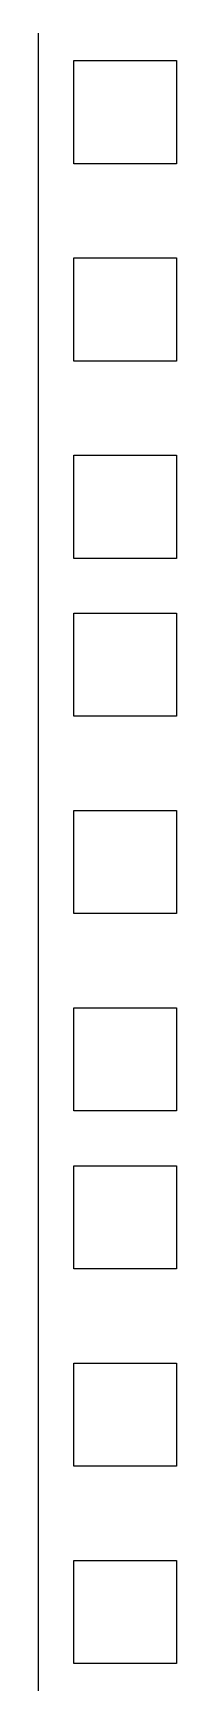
# Model space of a CAD drawing. Extents: x -260425 to 1294666, y -169889 to -2349.
# Drawn here: x 1002839 to 1002951, y -28909 to -27576 of the extents above; entities that cross this region are included whole.
import ezdxf

# ---------------------------------------------------------------- set-up
doc = ezdxf.new("R2010")
doc.units = 0
doc.header["$LTSCALE"] = 100

# ---------------------------------------------------------------- blocks, each defined once
blk = doc.blocks.new('*U218')
at = {"color": 0, "linetype": 'ByBlock', "lineweight": -2}
for p, q in [((525.5, 744.5), (525.5, 700.05)), ((528.35, 734), (528.35, 742.3)), ((528.35, 742.3), (536.65, 742.3)), ((536.65, 742.3), (536.65, 734)), ((536.65, 734), (528.35, 734)), ((528.35, 718.125), (528.35, 726.425)), ((528.35, 726.425), (536.65, 726.425)), ((536.65, 726.425), (536.65, 718.125)), ((536.65, 718.125), (528.35, 718.125)), ((528.35, 702.25), (528.35, 710.55)), ((528.35, 710.55), (536.65, 710.55)), ((536.65, 710.55), (536.65, 702.25)), ((536.65, 702.25), (528.35, 702.25)), ((525.5, 700.05), (525.5, 655.6)), ((528.35, 689.55), (528.35, 697.85)), ((528.35, 697.85), (536.65, 697.85)), ((536.65, 697.85), (536.65, 689.55)), ((536.65, 689.55), (528.35, 689.55)), ((528.35, 673.675), (528.35, 681.975)), ((528.35, 681.975), (536.65, 681.975)), ((536.65, 681.975), (536.65, 673.675)), ((536.65, 673.675), (528.35, 673.675)), ((528.35, 657.8), (528.35, 666.1)), ((528.35, 666.1), (536.65, 666.1)), ((536.65, 666.1), (536.65, 657.8)), ((536.65, 657.8), (528.35, 657.8)), ((525.5, 655.6), (525.5, 611.15)), ((528.35, 645.1), (528.35, 653.4)), ((528.35, 653.4), (536.65, 653.4)), ((536.65, 653.4), (536.65, 645.1)), ((536.65, 645.1), (528.35, 645.1)), ((528.35, 629.225), (528.35, 637.525)), ((528.35, 637.525), (536.65, 637.525)), ((536.65, 637.525), (536.65, 629.225)), ((536.65, 629.225), (528.35, 629.225)), ((528.35, 613.35), (528.35, 621.65)), ((528.35, 621.65), (536.65, 621.65)), ((536.65, 621.65), (536.65, 613.35)), ((536.65, 613.35), (528.35, 613.35))]:
    blk.add_line(p, q, dxfattribs=at)

msp = doc.modelspace()

# ---------------------------------------------------------------- block references
at = {"xscale": 10, "yscale": 10, "zscale": 10}
msp.add_blockref('*U218', (997584.3, -35020.7), dxfattribs=at)

doc.saveas('drawing.dxf')
